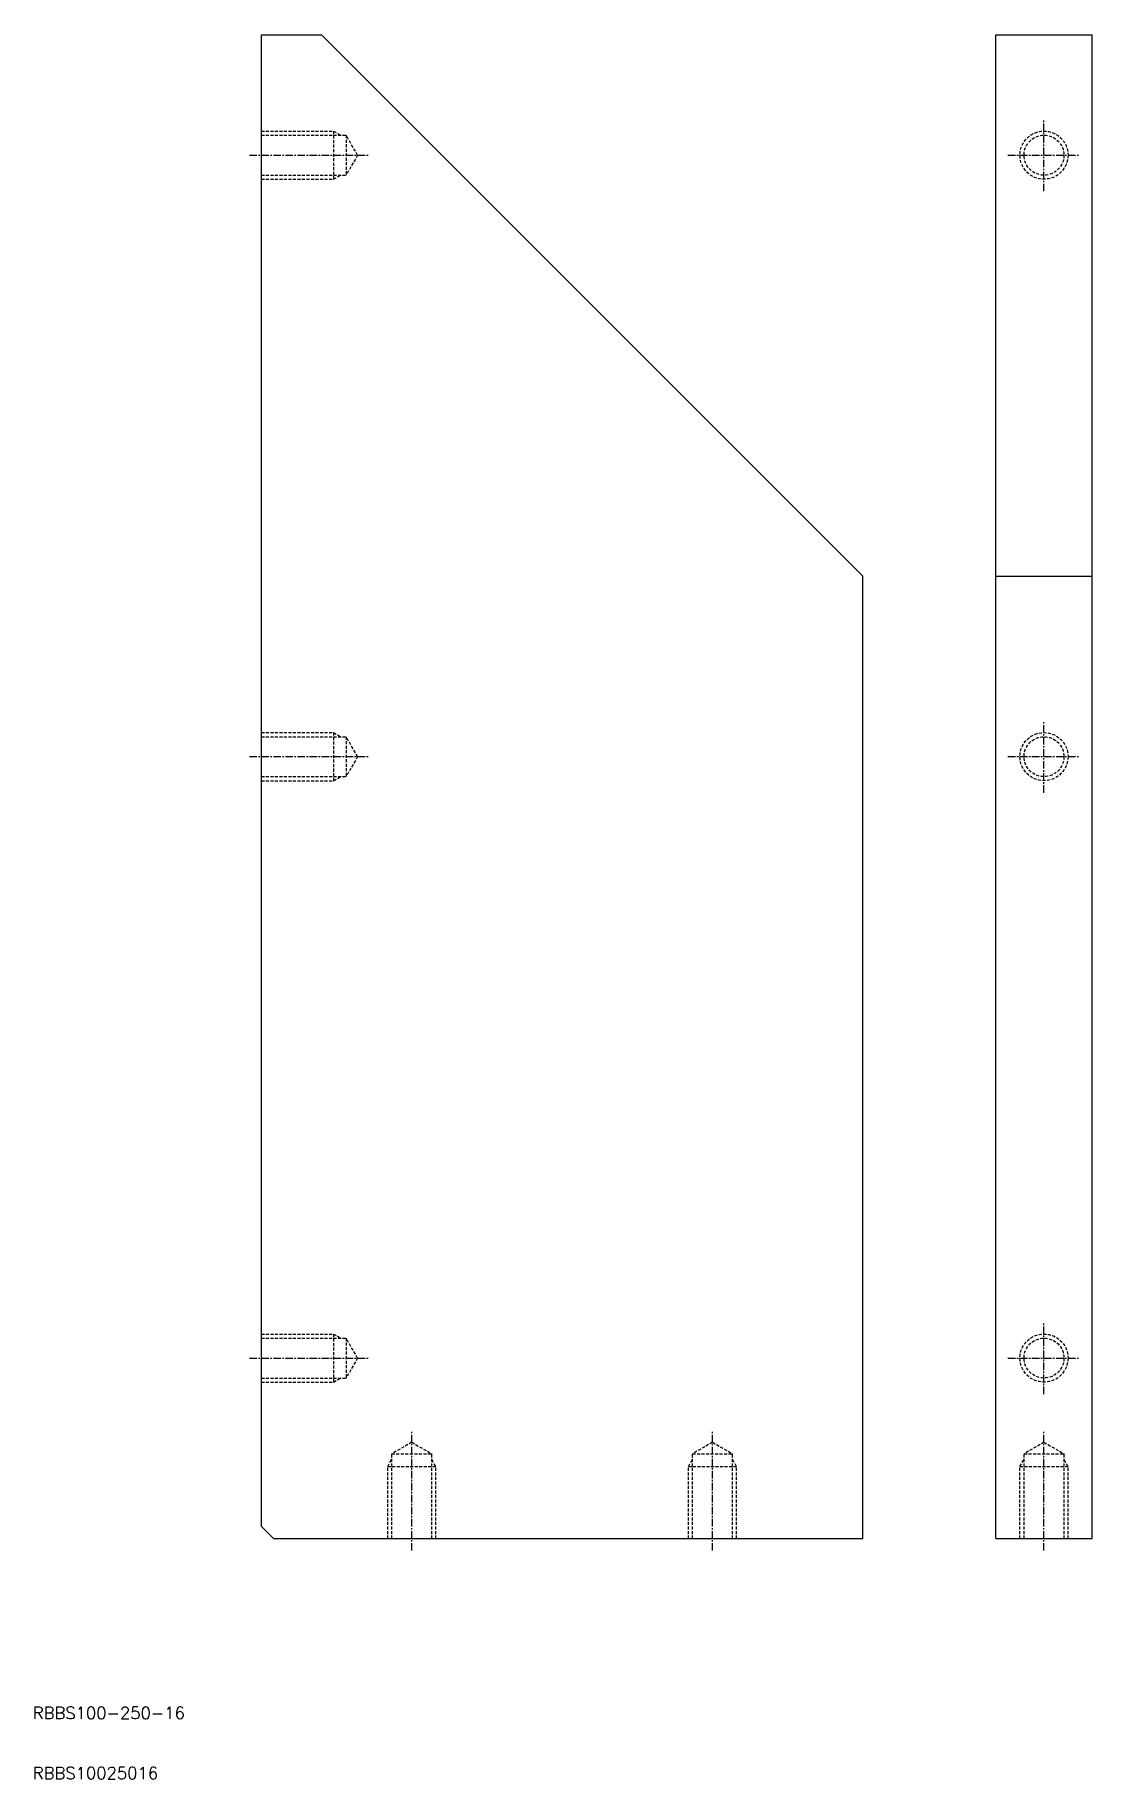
# Model space of a CAD drawing. Extents: x 10 to 186, y 10 to 300.
import ezdxf

# ---------------------------------------------------------------- set-up
doc = ezdxf.new("R2010")
doc.units = 0
doc.linetypes.add('CENTER', pattern=[2, 1.25, -0.25, 0.25, -0.25])
doc.linetypes.add('DASHED', pattern=[0.75, 0.5, -0.25])
doc.layers.get('0').update_dxf_attribs({"linetype": 'CONTINUOUS'})
doc.layers.add('CENTER', color=1, linetype='CENTER')
doc.styles.get("Standard").update_dxf_attribs({"font": 'txt.shx'})

msp = doc.modelspace()

# ---------------------------------------------------------------- linework, layer by layer
at = {"color": 7, "linetype": 'CONTINUOUS'}
for p, q in [((48, 300), (58, 300)), ((48, 52), (48, 300)), ((148, 210), (58, 300)), ((170.11, 300), (186.11, 300)), ((170.11, 50), (170.11, 300)), ((186.11, 50), (186.11, 300)), ((148, 50), (148, 210)), ((170.11, 210), (186.11, 210)), ((50, 50), (48, 52)), ((50, 50), (148, 50)), ((170.11, 50), (186.11, 50))]:
    msp.add_line(p, q, dxfattribs=at)
at = {"color": 3, "linetype": 'DASHED'}
for p, q in [((48, 284), (60, 284)), ((48, 283.32), (62.08, 283.32)), ((60, 284), (60, 276)), ((60, 284), (61.17, 283.32)), ((62.08, 283.32), (62.08, 276.68)), ((64, 280), (62.08, 283.32)), ((64, 280), (62.08, 276.68)), ((48, 276.68), (62.08, 276.68)), ((48, 276), (60, 276)), ((60, 276), (61.17, 276.68)), ((48, 184), (60, 184)), ((48, 183.32), (62.08, 183.32)), ((60, 184), (60, 176)), ((60, 184), (61.17, 183.32)), ((62.08, 183.32), (62.08, 176.68)), ((64, 180), (62.08, 183.32)), ((64, 180), (62.08, 176.68)), ((48, 176.68), (62.08, 176.68)), ((48, 176), (60, 176)), ((60, 176), (61.17, 176.68)), ((48, 84), (60, 84)), ((48, 83.32), (62.08, 83.32)), ((60, 84), (60, 76)), ((60, 84), (61.17, 83.32)), ((62.08, 83.32), (62.08, 76.68)), ((64, 80), (62.08, 83.32)), ((64, 80), (62.08, 76.68)), ((48, 76.68), (62.08, 76.68)), ((48, 76), (60, 76)), ((60, 76), (61.17, 76.68)), ((73, 66), (69.68, 64.08)), ((69.68, 64.08), (76.32, 64.08)), ((69.68, 50), (69.68, 64.08)), ((73, 66), (76.32, 64.08)), ((76.32, 50), (76.32, 64.08)), ((123, 66), (119.68, 64.08)), ((119.68, 64.08), (126.32, 64.08)), ((119.68, 50), (119.68, 64.08)), ((123, 66), (126.32, 64.08)), ((126.32, 50), (126.32, 64.08)), ((178.11, 66), (174.79, 64.08)), ((174.79, 64.08), (181.44, 64.08)), ((174.79, 50), (174.79, 64.08)), ((178.11, 66), (181.44, 64.08)), ((181.44, 50), (181.44, 64.08)), ((69, 62), (69.68, 63.17)), ((69, 62), (77, 62)), ((69, 50), (69, 62)), ((77, 62), (76.32, 63.17)), ((77, 50), (77, 62)), ((119, 62), (119.68, 63.17)), ((119, 62), (127, 62)), ((119, 50), (119, 62)), ((127, 62), (126.32, 63.17)), ((127, 50), (127, 62)), ((174.11, 62), (174.79, 63.17)), ((174.11, 62), (182.11, 62)), ((174.11, 50), (174.11, 62)), ((182.11, 62), (181.44, 63.17)), ((182.11, 50), (182.11, 62))]:
    msp.add_line(p, q, dxfattribs=at)
for centre, radius in [((178.11, 280), 4), ((178.11, 280), 3.32), ((178.11, 180), 4), ((178.11, 180), 3.32), ((178.11, 80), 4), ((178.11, 80), 3.32)]:
    msp.add_circle(centre, radius, dxfattribs=at)
at = {"layer": 'CENTER', "color": 1, "linetype": 'CENTER'}
for p, q in [((178.11, 274), (178.11, 286)), ((46, 280), (66, 280)), ((172.11, 280), (184.11, 280)), ((178.11, 174), (178.11, 186)), ((46, 180), (66, 180)), ((172.11, 180), (184.11, 180)), ((178.11, 74), (178.11, 86)), ((46, 80), (66, 80)), ((172.11, 80), (184.11, 80)), ((73, 48), (73, 68)), ((123, 48), (123, 68)), ((178.11, 48), (178.11, 68))]:
    msp.add_line(p, q, dxfattribs=at)

# ---------------------------------------------------------------- texts
at = {"color": 7, "linetype": 'CONTINUOUS'}
for s, p in [('RBBS100-250-16 ', (10, 20)), ('RBBS10025016 ', (10, 10))]:
    msp.add_text(s, height=2, dxfattribs=at).set_placement(p)

doc.saveas('drawing.dxf')
